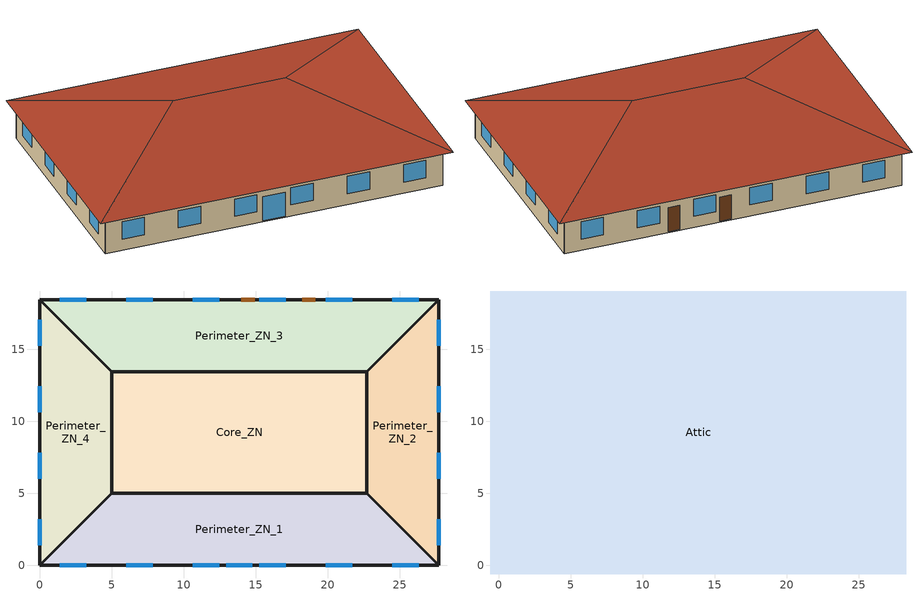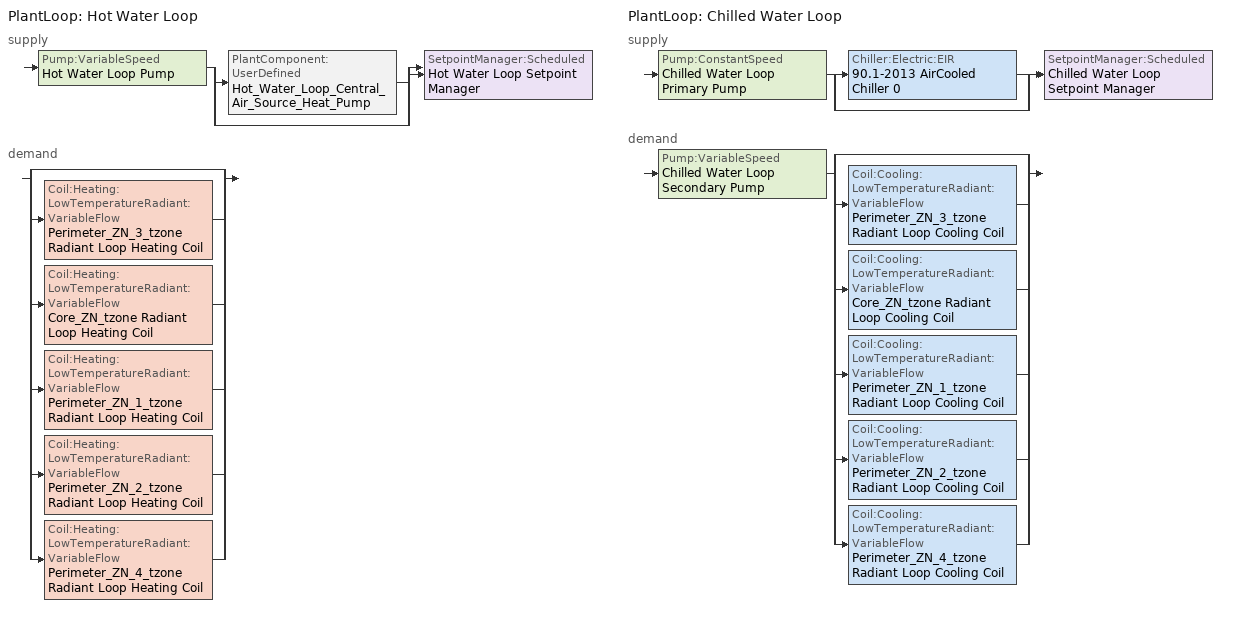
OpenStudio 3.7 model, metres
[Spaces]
Perimeter_ZN_4
 floor ground (res_ext_wall_grd): 0,18.46 5,13.46 5,5 0,0 z-0.1
 wall outside (res_ext_wall_grd): 0,18.46 0,0 z-0.1:3.06
 wall outside (int_wall): 0,0 5,5 5,13.46 0,18.46 z-0.1:3.06
 window (Window_U_0.504_SHGC_North_0.229): 0,3.22 0,1.39 / 0,7.84 0,6.01 / 0,12.45 0,10.62 / 0,17.07 0,15.24 z0.9:2.42
 roof outside (radiant_pnl_ext_construction): 5,13.46 0,18.46 0,0 5,5 z3.06
Perimeter_ZN_2
 floor ground (res_ext_wall_grd): 27.69,18.46 27.69,0 22.69,5 22.69,13.46 z-0.1
 wall outside (int_wall): 27.69,18.46 22.69,13.46 22.69,5 27.69,0 z-0.1:3.06
 wall outside (res_ext_wall_grd): 27.69,0 27.69,18.46 z-0.1:3.06
 window (Window_U_0.504_SHGC_North_0.229): 27.69,15.24 27.69,17.07 / 27.69,10.62 27.69,12.45 / 27.69,6.01 27.69,7.84 / 27.69,1.39 27.69,3.22 z0.9:2.42
 roof outside (radiant_pnl_ext_construction): 22.69,13.46 22.69,5 27.69,0 27.69,18.46 z3.06
Perimeter_ZN_1
 floor ground (res_ext_wall_grd): 5,5 22.69,5 27.69,0 0,0 z-0.1
 wall outside (int_wall): 27.69,0 22.69,5 5,5 0,0 z-0.1:3.06
 wall outside (res_ext_wall_grd): 0,0 27.69,0 z-0.1:3.06
 window (Window_U_0.504_SHGC_North_0.229): 24.47,0 26.3,0 / 19.85,0 21.68,0 / 15.24,0 17.07,0 / 10.62,0 12.45,0 / 6.01,0 7.84,0 / 1.39,0 3.22,0 z0.9:2.42; 12.93,0 14.76,0 z0:2.13
 roof outside (radiant_pnl_ext_construction): 22.69,5 5,5 0,0 27.69,0 z3.06
Core_ZN
 floor ground (res_ext_wall_grd): 5,5 5,13.46 22.69,13.46 22.69,5 z-0.1
 wall outside (int_wall): 5,13.46 5,5 22.69,5 22.69,13.46 5,13.46 z-0.1:3.06
 roof outside (radiant_pnl_ext_construction): 22.69,13.46 5,13.46 5,5 22.69,5 z3.06
Perimeter_ZN_3
 floor ground (res_ext_wall_grd): 22.69,13.46 5,13.46 0,18.46 27.69,18.46 z-0.1
 wall outside (int_wall): 0,18.46 5,13.46 22.69,13.46 27.69,18.46 z-0.1:3.06
 wall outside (res_ext_wall_grd): 27.69,18.46 0,18.46 z-0.1:3.06
 window (Window_U_0.504_SHGC_North_0.229): 26.3,18.46 24.47,18.46 / 21.68,18.46 19.85,18.46 / 17.07,18.46 15.24,18.46 / 12.45,18.46 10.62,18.46 / 7.84,18.46 6.01,18.46 / 3.22,18.46 1.39,18.46 z0.9:2.42
 door (Swinging Door_con): 19.13,18.46 18.22,18.46 / 14.91,18.46 14,18.46 z0:2.13
 roof outside (radiant_pnl_ext_construction): 5,13.46 22.69,13.46 27.69,18.46 0,18.46 z3.06
Attic
 floor ground (res_roof_floor): 28.29,-0.6 -0.6,-0.6 -0.6,19.06 28.29,19.06 z3.06
 roof outside (res_roof_floor): 9.23,9.23,6.36 -0.6,19.06,3.06 -0.6,-0.6,3.06; 28.29,19.06,3.06 18.46,9.23,6.36 28.29,-0.6,3.06; 9.23,9.23,6.36 -0.6,-0.6,3.06 28.29,-0.6,3.06 18.46,9.23,6.36; -0.6,19.06,3.06 9.23,9.23,6.36 18.46,9.23,6.36 28.29,19.06,3.06
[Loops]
PlantLoop 'Hot Water Loop'
 supply: Pump:VariableSpeed 'Hot Water Loop Pump' > split
  | PlantComponent:UserDefined 'Hot_Water_Loop_Central_Air_Source_Heat_Pump'
  | bypass
  join > SetpointManager:Scheduled 'Hot Water Loop Setpoint Manager'
 demand: split
  | bypass
  | Coil:Heating:LowTemperatureRadiant:VariableFlow 'Perimeter_ZN_3_tzone Radiant Loop Heating Coil'
  | Coil:Heating:LowTemperatureRadiant:VariableFlow 'Core_ZN_tzone Radiant Loop Heating Coil'
  | Coil:Heating:LowTemperatureRadiant:VariableFlow 'Perimeter_ZN_1_tzone Radiant Loop Heating Coil'
  | Coil:Heating:LowTemperatureRadiant:VariableFlow 'Perimeter_ZN_2_tzone Radiant Loop Heating Coil'
  | Coil:Heating:LowTemperatureRadiant:VariableFlow 'Perimeter_ZN_4_tzone Radiant Loop Heating Coil'
PlantLoop 'Chilled Water Loop'
 supply: Pump:ConstantSpeed 'Chilled Water Loop Primary Pump' > split
  | Chiller:Electric:EIR '90.1-2013 AirCooled   Chiller 0'
  | bypass
  join > SetpointManager:Scheduled 'Chilled Water Loop Setpoint Manager'
 demand: Pump:VariableSpeed 'Chilled Water Loop Secondary Pump' > split
  | bypass
  | Coil:Cooling:LowTemperatureRadiant:VariableFlow 'Perimeter_ZN_3_tzone Radiant Loop Cooling Coil'
  | Coil:Cooling:LowTemperatureRadiant:VariableFlow 'Core_ZN_tzone Radiant Loop Cooling Coil'
  | Coil:Cooling:LowTemperatureRadiant:VariableFlow 'Perimeter_ZN_1_tzone Radiant Loop Cooling Coil'
  | Coil:Cooling:LowTemperatureRadiant:VariableFlow 'Perimeter_ZN_2_tzone Radiant Loop Cooling Coil'
  | Coil:Cooling:LowTemperatureRadiant:VariableFlow 'Perimeter_ZN_4_tzone Radiant Loop Cooling Coil'
[Site]
Miami Intl Ap_FL_USA: Latitude {deg}=25.82; Longitude {deg}=-80.3; Time Zone {hr}=-5; Elevation {m}=11
[Site:GroundTemperature:BuildingSurface]
22.26, 20.91, 20.55, 20.86, 22.68, 24.72, 26.64, 28.02, 28.43, 27.78, 26.21, 24.23
[Site:WaterMainsTemperature]
Calculation Method=Correlation; Annual Average Outdoor Air Temperature {C}=24.5069; Maximum Difference In Monthly Average Outdoor Air Temperatures {deltaC}=8.7051
[ClimateZones]
Climate Zone Institution Name 1=ASHRAE; Climate Zone Document Name 1=ANSI/ASHRAE Standard 169; Climate Zone Document Year 1=2006; Climate Zone Value 1=1A
[SizingPeriod:DesignDay] Barometric Pressure {Pa}=101193; Rain Indicator=No; Snow Indicator=No; Day of Month=21; Daylight Saving Time Indicator=No; Humidity Condition Type=Wetbulb; Dry-Bulb Temperature Range Modifier Type=DefaultMultipliers
Name | Maximum Dry-Bulb Temperature {C} | Daily Dry-Bulb Temperature Range {deltaC} | Wind Speed {m/s} | Wind Direction {deg} | Sky Clearness | Month | Day Type | Wetbulb or DewPoint at Maximum Dry-Bulb {C} | Solar Model Indicator | ASHRAE Clear Sky Optical Depth for Beam Irradiance | ASHRAE Clear Sky Optical Depth for Diffuse Irradiance
Miami Intl Ap Ann Htg 99.6% Condns DB | 8.7 | 0 | 3.8 | 340 | 0 | 1 | WinterDesignDay | 8.7 | ASHRAEClearSky
Miami Intl Ap Ann Clg .4% Condns DB=>MWB | 33.2 | 6.7 | 4.5 | 140 |  | 7 | SummerDesignDay | 25.3 | ASHRAETau | 0.528 | 1.905
[Building]
Building 1
[Material]
Name | Roughness | Thickness {m} | Conductivity {W/m-K} | Density {kg/m3} | Specific Heat {J/kg-K} | Thermal Absorptance | Solar Absorptance | Visible Absorptance
Material 1 | Smooth | 0.0254 | 0.72 | 1856 | 840
Material 2; Material 3; Material 4 | MediumSmooth | 0.0159 | 0.16 | 800 | 1090
Material 5; Material 6 | Smooth | 0.0127 | 0.16 | 800 | 1090
Radiant Slab Concrete - 1.5 in | MediumRough | 0.127 | 2.31 | 2322 | 832
mat_gypsum_0_625in_0_0159mm | Rough | 0.0159 | 0.16 | 640 | 1150
mat_alum_0_001 | Smooth | 0.001 | 13 | 8230 | 470
mat_insulation_0_05 | Rough | 0.05 | 0.02 | 56 | 1210
Roof Membrane - Highly Reflective | VeryRough | 0.0095 | 0.16 | 1121.29 | 1460 | 0.75 | 0.45 | 0.7
Radiant Exterior Ceiling Insulation - 10 in. | Rough | 0.254 | 0.02 | 56.06 | 1210
[Material:NoMass] Thermal Absorptance=0.9; Solar Absorptance=0.7; Visible Absorptance=0.7
Name | Roughness | Thermal Resistance {m2-K/W}
Material No Mass 1 | MediumSmooth | 1.06783
Material No Mass 2 | MediumSmooth | 6.23479
Material No Mass 3 | MediumRough | 0.475973
[Construction]
res_ext_wall_grd: Material 1, Material 2, Material No Mass 1, Material 3
res_roof_floor: Material 4, Material No Mass 2
int_wall: Material 5, Material 6
Window_U_0.504_SHGC_North_0.229: Window Material Simple Glazing System 1
Swinging Door_con: Material No Mass 3
[WindowMaterial:SimpleGlazingSystem]
Window Material Simple Glazing System 1: U-Factor {W/m2-K}=2.86184; Solar Heat Gain Coefficient=0.229; Visible Transmittance=0.2519
[Construction:InternalSource]
radiant_pnl_ext_construction: 5, 5, 2, 0.116, Roof Membrane - Highly Reflective, Radiant Exterior Ceiling Insulation - 10 in., Radiant Slab Concrete - 1.5 in, mat_gypsum_0_625in_0_0159mm, mat_insulation_0_05, mat_alum_0_001
[BuildingStory]
Ground_level; Attic_level
[Space] Floor Area {m2}=Autocalculate
Name | Building Story | Thermal Zone | Design Specification Outdoor Air Object | Part of Total Floor Area
Perimeter_ZN_4 | Ground_level | Perimeter_ZN_4_tzone | Design Specification Outdoor Air 1
Perimeter_ZN_2 | Ground_level | Perimeter_ZN_2_tzone | Design Specification Outdoor Air 2
Perimeter_ZN_1 | Ground_level | Perimeter_ZN_1_tzone | Design Specification Outdoor Air 3
Core_ZN | Ground_level | Core_ZN_tzone | Design Specification Outdoor Air 4
Perimeter_ZN_3 | Ground_level | Perimeter_ZN_3_tzone | Design Specification Outdoor Air 5
Attic | Attic_level | Attic_tzone |  | No
[ThermalZone] Use Ideal Air Loads=No
Name | Thermostat
Perimeter_ZN_4_tzone | Thermostat Setpoint Dual Setpoint 5
Perimeter_ZN_2_tzone | Thermostat Setpoint Dual Setpoint 4
Perimeter_ZN_1_tzone | Thermostat Setpoint Dual Setpoint 3
Core_ZN_tzone | Thermostat Setpoint Dual Setpoint 2
Perimeter_ZN_3_tzone | Thermostat Setpoint Dual Setpoint 1
Attic_tzone
[Sizing:Zone] Zone Cooling Design Supply Air Temperature Input Method=SupplyAirTemperature; Zone Cooling Design Supply Air Temperature {C}=14; Zone Cooling Design Supply Air Temperature Difference {deltaC}=11.11; Zone Heating Design Supply Air Temperature Input Method=SupplyAirTemperature; Zone Heating Design Supply Air Temperature {C}=40; Zone Heating Design Supply Air Temperature Difference {deltaC}=11.11; Zone Cooling Design Supply Air Humidity Ratio {kg-H2O/kg-air}=0.0085; Zone Heating Design Supply Air Humidity Ratio {kg-H2O/kg-air}=0.008; Cooling Design Air Flow Method=DesignDay; Heating Design Air Flow Method=DesignDay; Account for Dedicated Outdoor Air System=No; Dedicated Outdoor Air System Control Strategy=NeutralSupplyAir; Dedicated Outdoor Air Low Setpoint Temperature for Design {C}=autosize; Dedicated Outdoor Air High Setpoint Temperature for Design {C}=autosize; Zone Load Sizing Method=Sensible Load Only No Latent Load; Zone Latent Cooling Design Supply Air Humidity Ratio Input Method=HumidityRatioDifference; Zone Cooling Design Supply Air Humidity Ratio Difference {kgWater/kgDryAir}=0.005; Zone Latent Heating Design Supply Air Humidity Ratio Input Method=HumidityRatioDifference; Zone Humidification Design Supply Air Humidity Ratio Difference {kgWater/kgDryAir}=0.005
Perimeter_ZN_4_tzone; Perimeter_ZN_2_tzone; Perimeter_ZN_1_tzone; Core_ZN_tzone; Perimeter_ZN_3_tzone; Attic_tzone
[Zone equipment]
Perimeter_ZN_4_tzone: Perimeter_ZN_4_tzone Radiant Loop
Perimeter_ZN_2_tzone: Perimeter_ZN_2_tzone Radiant Loop
Perimeter_ZN_1_tzone: Perimeter_ZN_1_tzone Radiant Loop
Core_ZN_tzone: Core_ZN_tzone Radiant Loop
Perimeter_ZN_3_tzone: Perimeter_ZN_3_tzone Radiant Loop
[DesignSpecification:OutdoorAir] Outdoor Air Flow per Floor Area {m3/s-m2}=0.0024
Design Specification Outdoor Air 1; Design Specification Outdoor Air 2; Design Specification Outdoor Air 3; Design Specification Outdoor Air 4; Design Specification Outdoor Air 5
[ThermostatSetpoint:DualSetpoint] Heating Setpoint Temperature Schedule=thermostat heating ruleset; Cooling Setpoint Temperature Schedule=thermostat cooling ruleset
Thermostat Setpoint Dual Setpoint 1; Thermostat Setpoint Dual Setpoint 2; Thermostat Setpoint Dual Setpoint 3; Thermostat Setpoint Dual Setpoint 4; Thermostat Setpoint Dual Setpoint 5
[SpaceInfiltration:DesignFlowRate]
Space Infiltration Design Flow Rate 1: Space or SpaceType=Attic; Schedule=ruleset_on; Design Flow Rate Calculation Method=Flow/Space; Design Flow Rate {m3/s}=0.2
[People:Definition] Number of People Calculation Method=Area/Person; Space Floor Area per Person {m2/person}=18.58063; Fraction Radiant=0.3
Perimeter_ZN_3_ppl_1definition; Core_ZN_ppl_2definition; Perimeter_ZN_1_ppl_3definition; Perimeter_ZN_2_ppl_4definition; Perimeter_ZN_4_ppl_5definition
[People] Number of People Schedule=occupancy schedule; Activity Level Schedule=activity schedule; Multiplier=1
Name | People Definition | Space or SpaceType
Perimeter_ZN_3_ppl_1 | Perimeter_ZN_3_ppl_1definition | Perimeter_ZN_3
Core_ZN_ppl_2 | Core_ZN_ppl_2definition | Core_ZN
Perimeter_ZN_1_ppl_3 | Perimeter_ZN_1_ppl_3definition | Perimeter_ZN_1
Perimeter_ZN_2_ppl_4 | Perimeter_ZN_2_ppl_4definition | Perimeter_ZN_2
Perimeter_ZN_4_ppl_5 | Perimeter_ZN_4_ppl_5definition | Perimeter_ZN_4
[Lights:Definition] Design Level Calculation Method=Watts/Area; Watts per Space Floor Area {W/m2}=6.18125
Perimeter_ZN_3_lights_1_definition; Core_ZN_lights_2_definition; Perimeter_ZN_1_lights_3_definition; Perimeter_ZN_2_lights_4_definition; Perimeter_ZN_4_lights_5_definition
[Lights] Schedule=occupancy schedule; Fraction Replaceable=1; Multiplier=1
Name | Lights Definition | Space or SpaceType
Perimeter_ZN_3_lights_1 | Perimeter_ZN_3_lights_1_definition | Perimeter_ZN_3
Core_ZN_lights_2 | Core_ZN_lights_2_definition | Core_ZN
Perimeter_ZN_1_lights_3 | Perimeter_ZN_1_lights_3_definition | Perimeter_ZN_1
Perimeter_ZN_2_lights_4 | Perimeter_ZN_2_lights_4_definition | Perimeter_ZN_2
Perimeter_ZN_4_lights_5 | Perimeter_ZN_4_lights_5_definition | Perimeter_ZN_4
[ElectricEquipment:Definition] Design Level Calculation Method=Watts/Area; Watts per Space Floor Area {W/m2}=6.78
Perimeter_ZN_3_elec_equip_1_definition; Core_ZN_elec_equip_2_definition; Perimeter_ZN_1_elec_equip_3_definition; Perimeter_ZN_2_elec_equip_4_definition; Perimeter_ZN_4_elec_equip_5_definition
[ElectricEquipment] Schedule=occupancy schedule; Multiplier=1
Name | Electric Equipment Definition | Space or SpaceType
Perimeter_ZN_3_elec_equip_1 | Perimeter_ZN_3_elec_equip_1_definition | Perimeter_ZN_3
Core_ZN_elec_equip_2 | Core_ZN_elec_equip_2_definition | Core_ZN
Perimeter_ZN_1_elec_equip_3 | Perimeter_ZN_1_elec_equip_3_definition | Perimeter_ZN_1
Perimeter_ZN_2_elec_equip_4 | Perimeter_ZN_2_elec_equip_4_definition | Perimeter_ZN_2
Perimeter_ZN_4_elec_equip_5 | Perimeter_ZN_4_elec_equip_5_definition | Perimeter_ZN_4
[PlantLoop] Glycol Concentration=0; Plant Loop Volume {m3}=Autocalculate; Load Distribution Scheme=Optimal
Name | Plant Equipment Operation Heating Load | Minimum Loop Temperature {C} | Maximum Loop Temperature {C} | Common Pipe Simulation
Hot Water Loop | Plant Equipment Operation Heating Load 1 | 10
Chilled Water Loop |  | 1 | 40 | CommonPipe
[Sizing:Plant] Sizing Option=NonCoincident; Zone Timesteps in Averaging Window=1; Coincident Sizing Factor Mode=None
Name | Loop Type | Design Loop Exit Temperature {C} | Loop Design Temperature Difference {deltaC}
Hot Water Loop | Heating | 37.7778 | 5.55556
Chilled Water Loop | Cooling | 12.7778 | 2.77778
[SetpointManager:Scheduled] Control Variable=Temperature
Name | Schedule | Setpoint Node or NodeList
Hot Water Loop Setpoint Manager | Hot Water Loop Temp - 100F | Hot Water Loop Supply Outlet Node
Chilled Water Loop Setpoint Manager | Chilled Water Loop Temp - 55F | Chilled Water Loop Supply Outlet Node
[Pump:VariableSpeed] Pump Control Type=Intermittent; Skin Loss Radiative Fraction=0.5; Design Power Sizing Method=PowerPerFlowPerPressure; Design Electric Power per Unit Flow Rate {W/(m3/s)}=348701.1; Design Shaft Power per Unit Flow Rate per Unit Head {W-s/m3-Pa}=1.28205; Design Minimum Flow Rate Fraction=0
Name | Rated Pump Head {Pa} | Motor Efficiency | Fraction of Motor Inefficiencies to Fluid Stream | Coefficient 1 of the Part Load Performance Curve | Coefficient 2 of the Part Load Performance Curve | Coefficient 3 of the Part Load Performance Curve | Coefficient 4 of the Part Load Performance Curve
Hot Water Loop Pump | 179344 | 1
Chilled Water Loop Secondary Pump | 134508 | 0.855 | 0 | 0 | 0.0205 | 0.4101 | 0.5753
[PlantComponent:UserDefined]
Hot_Water_Loop_Central_Air_Source_Heat_Pump: Plant Loading Mode=MeetsLoadWithNominalCapacityHiOutLimit; Plant Loop Flow Request Mode=NeedsFlowIfLoopOn; Plant Initialization Program Calling Manager=Hot_Water_Loop_Central_Air_Source_Heat_Pump_Init_Pgrm_Mgr; Plant Initialization Program=Hot_Water_Loop_Central_Air_Source_Heat_Pump_Init_Pgrm; Plant Simulation Program Calling Manager=Hot_Water_Loop_Central_Air_Source_Heat_Pump_Sim_Pgrm_Mgr; Plant Simulation Program=Hot_Water_Loop_Central_Air_Source_Heat_Pump_Sim_Pgrm; Design Volume Flow Rate Actuator=Hot_Water_Loop_Central_Air_Source_Heat_Pump_Vdot_Des_Act; Minimum Mass Flow Rate Actuator=Hot_Water_Loop_Central_Air_Source_Heat_Pump_Mdot_Min_Act; Maximum Mass Flow Rate Actuator=Hot_Water_Loop_Central_Air_Source_Heat_Pump_Mdot_Max_Act; Minimum Loading Capacity Actuator=Hot_Water_Loop_Central_Air_Source_Heat_Pump_Cap_Min_Act; Maximum Loading Capacity Actuator=Hot_Water_Loop_Central_Air_Source_Heat_Pump_Cap_Max_Act; Optimal Loading Capacity Actuator=Hot_Water_Loop_Central_Air_Source_Heat_Pump_Cap_Opt_Act; Outlet Temperature Actuator=Hot_Water_Loop_Central_Air_Source_Heat_Pump_Tout_Act; Mass Flow Rate Actuator=Hot_Water_Loop_Central_Air_Source_Heat_Pump_Mdot_Req_Act
[EnergyManagementSystem:Actuator] Actuated Component=Hot_Water_Loop_Central_Air_Source_Heat_Pump; Actuated Component Type=Plant Connection 1
Name | Actuated Component Control Type
Hot_Water_Loop_Central_Air_Source_Heat_Pump_Vdot_Des_Act | Design Volume Flow Rate
Hot_Water_Loop_Central_Air_Source_Heat_Pump_Mdot_Min_Act | Minimum Mass Flow Rate
Hot_Water_Loop_Central_Air_Source_Heat_Pump_Mdot_Max_Act | Maximum Mass Flow Rate
Hot_Water_Loop_Central_Air_Source_Heat_Pump_Cap_Min_Act | Minimum Loading Capacity
Hot_Water_Loop_Central_Air_Source_Heat_Pump_Cap_Max_Act | Maximum Loading Capacity
Hot_Water_Loop_Central_Air_Source_Heat_Pump_Cap_Opt_Act | Optimal Loading Capacity
Hot_Water_Loop_Central_Air_Source_Heat_Pump_Tout_Act | Outlet Temperature
Hot_Water_Loop_Central_Air_Source_Heat_Pump_Mdot_Req_Act | Mass Flow Rate
Hot_Water_Loop_Central_Air_Source_Heat_Pump_Tout_Max_Act | High Outlet Temperature Limit
[EnergyManagementSystem:Program]
Hot_Water_Loop_Central_Air_Source_Heat_Pump_Init_Pgrm: SET Loop_Exit_Temp = 37.7777777777778; SET Loop_Delta_Temp = 5.55555555555556; SET Cp = @CPHW Loop_Exit_Temp; SET rho = @RhoH2O Loop_Exit_Temp; SET Hot_Water_Loop_Central_Air_Source_Heat_Pump_Vdot_Des_Act = Hot_Water_Loop_Central_Air_Source_Heat_Pump_Vdot_Des_Int_Var; SET Hot_Water_Loop_Central_Air_Source_Heat_Pump_Mdot_Min_Act = 0; SET Mdot_Max = Hot_Water_Loop_Central_Air_Source_Heat_Pump_Vdot_Des_Int_Var * rho; SET Hot_Water_Loop_Central_Air_Source_Heat_Pump_Mdot_Max_Act = Mdot_Max; SET Cap = Mdot_Max * Cp * Loop_Delta_Temp; SET Hot_Water_Loop_Central_Air_Source_Heat_Pump_Cap_Min_Act = 0; SET Hot_Water_Loop_Central_Air_Source_Heat_Pump_Cap_Max_Act = Cap; SET Hot_Water_Loop_Central_Air_Source_Heat_Pump_Cap_Opt_Act = 1 * Cap
Hot_Water_Loop_Central_Air_Source_Heat_Pump_Sim_Pgrm: SET tmp = Hot_Water_Loop_Central_Air_Source_Heat_Pump_Load_Int_Var; SET tmp = Hot_Water_Loop_Central_Air_Source_Heat_Pump_Tin_Int_Var; SET tmp = Hot_Water_Loop_Central_Air_Source_Heat_Pump_Mdot_Int_Var; SET Hot_Water_Loop_Central_Air_Source_Heat_Pump_Tout_Max_Act = 75.0; IF Hot_Water_Loop_Central_Air_Source_Heat_Pump_Load_Int_Var == 0; SET Hot_Water_Loop_Central_Air_Source_Heat_Pump_Tout_Act = Hot_Water_Loop_Central_Air_Source_Heat_Pump_Tin_Int_Var; SET Hot_Water_Loop_Central_Air_Source_Heat_Pump_Mdot_Req_Act = 0; SET Elec = 0; RETURN; ENDIF; IF Hot_Water_Loop_Central_Air_Source_Heat_Pump_Load_Int_Var >= Hot_Water_Loop_Central_Air_Source_Heat_Pump_Cap_Max_Act; SET Qdot = Hot_Water_Loop_Central_Air_Source_Heat_Pump_Cap_Max_Act; SET Mdot = Hot_Water_Loop_Central_Air_Source_Heat_Pump_Mdot_Max_Act; SET Hot_Water_Loop_Central_Air_Source_Heat_Pump_Mdot_Req_Act = Mdot; SET Hot_Water_Loop_Central_Air_Source_Heat_Pump_Tout_Act = (Qdot / (Mdot * Hot_Water_Loop_Central_Air_Source_Heat_Pump_Cp_Int_Var)) + Hot_Water_Loop_Central_Air_Source_Heat_Pump_Tin_Int_Var; IF Hot_Water_Loop_Central_Air_Source_Heat_Pump_Tout_Act > Hot_Water_Loop_Central_Air_Source_Heat_Pump_Tout_Max_Act; SET Hot_Water_Loop_Central_Air_Source_Heat_Pump_Tout_Act = Hot_Water_Loop_Central_Air_Source_Heat_Pump_Tout_Max_Act; SET Qdot = Mdot * Hot_Water_Loop_Central_Air_Source_Heat_Pump_Cp_Int_Var * (Hot_Water_Loop_Central_Air_Source_Heat_Pump_Tout_Act - Hot_Water_Loop_Central_Air_Source_Heat_Pump_Tin_Int_Var); ENDIF; ELSE; SET Qdot = Hot_Water_Loop_Central_Air_Source_Heat_Pump_Load_Int_Var; SET Hot_Water_Loop_Central_Air_Source_Heat_Pump_Tout_Act = Hot_Water_Loop_Central_Air_Source_Heat_Pump_Setpt_Mgr_Temp_Sen; SET Mdot = Qdot / (Hot_Water_Loop_Central_Air_Source_Heat_Pump_Cp_Int_Var * (Hot_Water_Loop_Central_Air_Source_Heat_Pump_Tout_Act - Hot_Water_Loop_Central_Air_Source_Heat_Pump_Tin_Int_Var)); SET Hot_Water_Loop_Central_Air_Source_Heat_Pump_Mdot_Req_Act = Mdot; ENDIF; SET Tdb = Hot_Water_Loop_Central_Air_Source_Heat_Pump_OA_DBT_Sen; SET COP = @CurveValue Energy_Management_System_Curve_Or_Table_Index_Variable_1 Tdb; SET EIR = 1 / COP; SET Pwr = Qdot * EIR; SET Elec = Pwr * SystemTimestep * 3600
[EnergyManagementSystem:ProgramCallingManager]
Hot_Water_Loop_Central_Air_Source_Heat_Pump_Init_Pgrm_Mgr: UserDefinedComponentModel; Hot_Water_Loop_Central_Air_Source_Heat_Pump_Init_Pgrm
Hot_Water_Loop_Central_Air_Source_Heat_Pump_Sim_Pgrm_Mgr: UserDefinedComponentModel; Hot_Water_Loop_Central_Air_Source_Heat_Pump_Sim_Pgrm
[EnergyManagementSystem:InternalVariable]
Name | Internal Data Index Key | Internal Data Type
Hot_Water_Loop_Central_Air_Source_Heat_Pump_Vdot_Des_Int_Var | Hot Water Loop | Plant Design Volume Flow Rate
Hot_Water_Loop_Central_Air_Source_Heat_Pump_Tin_Int_Var | Hot_Water_Loop_Central_Air_Source_Heat_Pump | Inlet Temperature for Plant Connection 1
Hot_Water_Loop_Central_Air_Source_Heat_Pump_Mdot_Int_Var | Hot_Water_Loop_Central_Air_Source_Heat_Pump | Inlet Mass Flow Rate for Plant Connection 1
Hot_Water_Loop_Central_Air_Source_Heat_Pump_Cp_Int_Var | Hot_Water_Loop_Central_Air_Source_Heat_Pump | Inlet Specific Heat for Plant Connection 1
Hot_Water_Loop_Central_Air_Source_Heat_Pump_rho_Int_Var | Hot_Water_Loop_Central_Air_Source_Heat_Pump | Inlet Density for Plant Connection 1
Hot_Water_Loop_Central_Air_Source_Heat_Pump_Load_Int_Var | Hot_Water_Loop_Central_Air_Source_Heat_Pump | Load Request for Plant Connection 1
[EnergyManagementSystem:Sensor]
Name | Output Variable or Output Meter Index Key | Output Variable or Output Meter
Hot_Water_Loop_Central_Air_Source_Heat_Pump_Setpt_Mgr_Temp_Sen | Hot Water Loop Temp - 100F | Schedule Value
Hot_Water_Loop_Central_Air_Source_Heat_Pump_OA_DBT_Sen | Environment | Site Outdoor Air Drybulb Temperature
[EnergyManagementSystem:CurveOrTableIndexVariable]
Energy_Management_System_Curve_Or_Table_Index_Variable_1: Curve or Table Object=Curve Quadratic 1
[EnergyManagementSystem:MeteredOutputVariable]
Hot_Water_Loop_Central_Air_Source_Heat_Pump Electricity Consumption: EMS Variable=Elec; Update Frequency=SystemTimestep; EMS Program or Subroutine=Hot_Water_Loop_Central_Air_Source_Heat_Pump_Sim_Pgrm; Resource Type=Electricity; Group Type=HVAC; End-Use Category=Heating; Units=J
[PlantEquipmentOperation:HeatingLoad]
Plant Equipment Operation Heating Load 1: Load Range Lower Limit 1 {W}=0; Load Range Upper Limit 1 {W}=1000000000
[Pump:ConstantSpeed]
Chilled Water Loop Primary Pump: Rated Flow Rate {m3/s}=autosize; Rated Pump Head {Pa}=44836; Rated Power Consumption {W}=autosize; Motor Efficiency=0.855; Fraction of Motor Inefficiencies to Fluid Stream=0; Pump Control Type=Intermittent; Design Power Sizing Method=PowerPerFlowPerPressure; Design Electric Power per Unit Flow Rate {W/(m3/s)}=348701.1; Design Shaft Power per Unit Flow Rate per Unit Head {W-s/m3-Pa}=1.28205
[Chiller:Electric:EIR]
90.1-2013 AirCooled   Chiller 0: Reference Capacity {W}=Autosize; Reference COP {W/W}=2.96044; Reference Leaving Chilled Water Temperature {C}=12.7778; Reference Entering Condenser Fluid Temperature {C}=35; Reference Chilled Water Flow Rate {m3/s}=Autosize; Cooling Capacity Function of Temperature Curve=Curve Biquadratic 1; Electric Input to Cooling Output Ratio Function of Temperature Curve=Curve Biquadratic 2; Electric Input to Cooling Output Ratio Function of Part Load Ratio Curve=Curve Quadratic 2; Minimum Part Load Ratio=0.15; Maximum Part Load Ratio=1; Optimum Part Load Ratio=1; Minimum Unloading Ratio=0.25; Condenser Type=AirCooled; Leaving Chilled Water Lower Temperature Limit {C}=2.22222; Chiller Flow Mode=ConstantFlow; Design Heat Recovery Water Flow Rate {m3/s}=Autosize; Sizing Factor=1; Basin Heater Capacity {W/K}=0; Basin Heater Setpoint Temperature {C}=10; Condenser Heat Recovery Relative Capacity Fraction=1
[Coil:Heating:LowTemperatureRadiant:VariableFlow] Heating Design Capacity Method=HeatingDesignCapacity; Heating Design Capacity {W}=Autosize; Heating Design Capacity Per Floor Area {W/m2}=0; Fraction of Autosized Heating Design Capacity=1; Heating Control Temperature Schedule=Zone Radiant Loop Heating Threshold Temperature Schedule - 68F
Perimeter_ZN_3_tzone Radiant Loop Heating Coil; Core_ZN_tzone Radiant Loop Heating Coil; Perimeter_ZN_1_tzone Radiant Loop Heating Coil; Perimeter_ZN_2_tzone Radiant Loop Heating Coil; Perimeter_ZN_4_tzone Radiant Loop Heating Coil
[Coil:Cooling:LowTemperatureRadiant:VariableFlow] Cooling Design Capacity Method=CoolingDesignCapacity; Cooling Design Capacity {W}=Autosize; Cooling Design Capacity Per Floor Area {W/m2}=0; Fraction of Autosized Cooling Design Capacity=1; Cooling Control Temperature Schedule=Zone Radiant Loop Cooling Threshold Temperature Schedule - 74F; Condensation Control Type=Off
Perimeter_ZN_3_tzone Radiant Loop Cooling Coil; Core_ZN_tzone Radiant Loop Cooling Coil; Perimeter_ZN_1_tzone Radiant Loop Cooling Coil; Perimeter_ZN_2_tzone Radiant Loop Cooling Coil; Perimeter_ZN_4_tzone Radiant Loop Cooling Coil
[ZoneHVAC:LowTemperatureRadiant:VariableFlow] Availability Schedule=Radiant System Availability Schedule; Radiant Surface Type=Ceilings; Hydronic Tubing Inside Diameter {m}=0.015875; Temperature Control Type=MeanAirTemperature; Setpoint Control Type=ZeroFlowPower; Number of Circuits=CalculateFromCircuitLength; Circuit Length {m}=106.7
Name | Low Temp Radiant Variable Flow Heating Coil | Low Temp Radiant Variable Flow Cooling Coil
Perimeter_ZN_3_tzone Radiant Loop | Perimeter_ZN_3_tzone Radiant Loop Heating Coil | Perimeter_ZN_3_tzone Radiant Loop Cooling Coil
Core_ZN_tzone Radiant Loop | Core_ZN_tzone Radiant Loop Heating Coil | Core_ZN_tzone Radiant Loop Cooling Coil
Perimeter_ZN_1_tzone Radiant Loop | Perimeter_ZN_1_tzone Radiant Loop Heating Coil | Perimeter_ZN_1_tzone Radiant Loop Cooling Coil
Perimeter_ZN_2_tzone Radiant Loop | Perimeter_ZN_2_tzone Radiant Loop Heating Coil | Perimeter_ZN_2_tzone Radiant Loop Cooling Coil
Perimeter_ZN_4_tzone Radiant Loop | Perimeter_ZN_4_tzone Radiant Loop Heating Coil | Perimeter_ZN_4_tzone Radiant Loop Cooling Coil
[Schedule:Day]
Schedule Day 1; Schedule Day 2; Schedule Day 3; Schedule Day 4; Schedule Day 5: 24, 0, 0
day_on 1; day_on 2; day_on 3; day_on 4; day_on 5; day_on 6; Schedule Day 6: 24, 0, 1
weekday occupancy 1: 9, 0, 0, 18, 0, 1, 24, 0, 0
weekday activity 1; weekday activity 2; weekday activity 3; weekday activity 4; weekday activity 5; weekday activity 6: 24, 0, 70
thermostat cooling design day schedule 1: 9, 0, 25, 18, 0, 25, 24, 0, 25
thermostat cooling weekday schedule 1: 9, 0, 60, 18, 0, 25, 24, 0, 60
thermostat cooling weekends schedule 1: 24, 0, 60
thermostat heating weekday schedule 1; thermostat heating weekday schedule 2: 9, 0, 20, 18, 0, 20, 24, 0, 20
Hot Water Loop Temp - 100F Default: 24, 0, 37.7778
Chilled Water Loop Temp - 55F Default: 24, 0, 12.7778
Zone Radiant Loop Heating Threshold Temperature Schedule - 68F Default: 24, 0, 20
Zone Radiant Loop Cooling Threshold Temperature Schedule - 74F Default: 24, 0, 23.3333
[Schedule:Ruleset]
ruleset_on: Default Day Schedule=Schedule Day 1; Summer Design Day Schedule=day_on 1; Winter Design Day Schedule=day_on 2; Holiday Schedule=day_on 3; Custom Day 1 Schedule=day_on 4; Custom Day 2 Schedule=day_on 5
occupancy schedule: Default Day Schedule=Schedule Day 2
activity schedule: Default Day Schedule=Schedule Day 3; Summer Design Day Schedule=weekday activity 1; Winter Design Day Schedule=weekday activity 2; Holiday Schedule=weekday activity 3; Custom Day 1 Schedule=weekday activity 4; Custom Day 2 Schedule=weekday activity 5
thermostat cooling ruleset: Default Day Schedule=Schedule Day 4; Summer Design Day Schedule=thermostat cooling design day schedule 1; Winter Design Day Schedule=thermostat heating weekday schedule 1
thermostat heating ruleset: Default Day Schedule=Schedule Day 5
Hot Water Loop Temp - 100F: Default Day Schedule=Hot Water Loop Temp - 100F Default
Chilled Water Loop Temp - 55F: Default Day Schedule=Chilled Water Loop Temp - 55F Default
Radiant System Availability Schedule: Default Day Schedule=Schedule Day 6
Zone Radiant Loop Heating Threshold Temperature Schedule - 68F: Default Day Schedule=Zone Radiant Loop Heating Threshold Temperature Schedule - 68F Default
Zone Radiant Loop Cooling Threshold Temperature Schedule - 74F: Default Day Schedule=Zone Radiant Loop Cooling Threshold Temperature Schedule - 74F Default
[Schedule:Rule]
Name | Schedule Ruleset | Rule Order | Day Schedule | Apply Sunday | Apply Monday | Apply Tuesday | Apply Wednesday | Apply Thursday | Apply Friday | Apply Saturday
rule_on | ruleset_on | 0 | day_on 6 | Yes | Yes | Yes | Yes | Yes | Yes | Yes
occupancy weekdays | occupancy schedule | 0 | weekday occupancy 1 |  | Yes | Yes | Yes | Yes | Yes
activity weekdays | activity schedule | 0 | weekday activity 6 | Yes | Yes | Yes | Yes | Yes | Yes | Yes
thermostat cooling weekday rule | thermostat cooling ruleset | 1 | thermostat cooling weekday schedule 1 |  | Yes | Yes | Yes | Yes | Yes
thermostat cooling weekend rule | thermostat cooling ruleset | 0 | thermostat cooling weekends schedule 1 | Yes |  |  |  |  |  | Yes
thermostat heating weekday rule | thermostat heating ruleset | 0 | thermostat heating weekday schedule 2 | Yes | Yes | Yes | Yes | Yes | Yes | Yes
[Curve:Quadratic]
Name | Coefficient1 Constant | Coefficient2 x | Coefficient3 x**2 | Minimum Value of x | Maximum Value of x | Input Unit Type for X | Output Unit Type
Curve Quadratic 1 | 1.932 | 0.227674 | -0.00731314 | 1.67 | 12.78 | Temperature | Dimensionless
Curve Quadratic 2 | 0.0636912 | 0.584888 | 0.352803 | 0 | 1
[Curve:Biquadratic] Minimum Value of x=5; Maximum Value of x=10; Minimum Value of y=24; Maximum Value of y=35
Name | Coefficient1 Constant | Coefficient2 x | Coefficient3 x**2 | Coefficient4 y | Coefficient5 y**2 | Coefficient6 x*y
Curve Biquadratic 1 | 1.02152 | 0.0370359 | 0.000233248 | -0.00389405 | -6.52536e-05 | -0.000268045
Curve Biquadratic 2 | 0.701769 | -0.00452016 | 0.00053311 | -0.00549821 | 0.000544579 | -0.000729032
